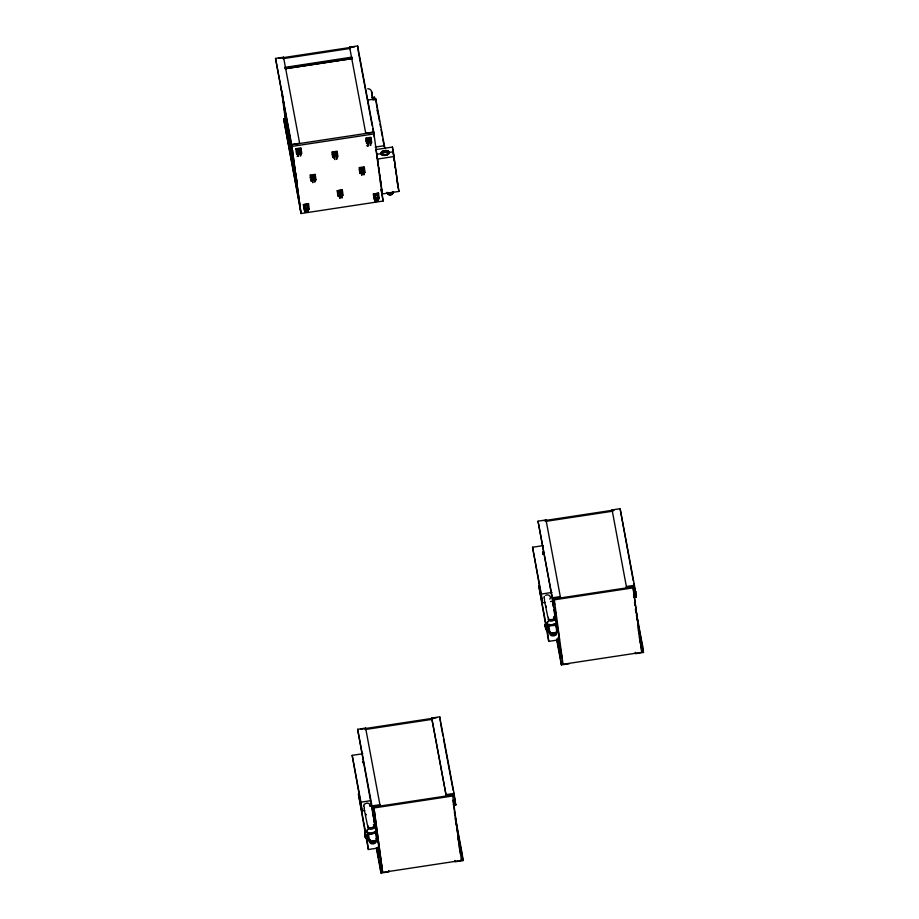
<?xml version="1.0" encoding="UTF-8"?>
<svg xmlns="http://www.w3.org/2000/svg" width="919" height="919" viewBox="0 0 919 919"><rect width="100%" height="100%" fill="white"/><g stroke="black" fill="none" stroke-linecap="round" stroke-linejoin="round"><path stroke-width="1.38" d="M307.681 208.682L308.187 211.967L307.589 208.429M368.347 144.111L367.841 140.837L368.599 145.753L368.094 142.468L368.255 143.123M370.495 142.158L370.828 143.858L369.829 138.826L370.656 145.443L370.15 142.158L370.311 142.813M296.389 149.303L296.469 148.993M297.79 154.966L297.595 152.784M300.651 148.396L300.031 148.579L300.674 148.798M297.595 152.887L297.676 154.392L296.757 149.82L300.444 149.257L300.846 154.495L299.847 149.464C299.789 156.678 302.385 152.669 300.306 152.818L300.674 156.081L300.076 152.543M308.416 209.291L308.382 208.889M310.622 175.713L310.622 175.311M315.079 179.527C314.964 180.273 315.722 178.849 315.045 179.343M332.437 152.347L333.092 152.405L332.483 152.244M336.4 151.715L336.997 151.75L336.228 151.624M336.503 157.666L336.813 159.32L335.998 152.703L336.791 157.769L336.779 156.402L337.595 156.184L336.836 156.173L337.112 157.16M337.101 157.126L336.193 152.68L336.308 156.391M337.87 190.922L337.71 191.451M341.765 190.75L342.075 190.267L341.615 190.853M342.178 195L342.316 195.896L342.569 194.897M359.857 168.292L360.041 167.947M363.958 167.338L363.487 167.361M364.429 172.29L364.073 171.945M366.382 138.321L366.497 138.275M367.589 143.169L366.727 142.996L367.554 143.042L368.071 145.661L367.106 145.811L368.071 145.593L367.163 139.228L367.922 145.684L367.324 141.273L367.749 144.398M370.69 137.976L370.208 138.195M374.297 194.334L374.148 194.173M377.606 193.702L378.295 193.702L377.663 193.989M378.961 198.343C378.467 196.689 378.214 201.847 377.801 198.067C379.053 197.574 378.295 200.101 378.168 198.194C371.678 195.196 377.479 207.774 374.676 195.115L375.584 201.548L375.113 198.09M363.579 805.883L364.28 804.194L366.922 803.034M364.487 807.755L363.591 805.526M370.001 806.296L370.127 805.595M370.116 805.952L369.518 803.964L367.772 803.091M543.968 597.752L544.576 599.383M545.656 595.34C548.057 593.582 552.227 596.592 549.815 599.154M393.539 191.703L392.93 191.772M545.059 624.943L547.483 624.277L548.287 629.435L545.852 629.687L545.059 624.828L545.415 626.838M360.834 172.6C358.938 171.681 362.316 174.392 360.478 172.071L364.165 171.508L363.579 171.715L364.119 173.358L363.327 168.326L364.119 173.358M297.262 153.507L297.836 153.197L298.181 154.897L297.182 149.866L297.94 156.322L297.4 153.921M311.484 179.86L311.61 176.195L312.196 181.25M304.476 209.75L305.349 209.084L305.694 210.784L305.131 208.728L305.453 212.209L304.855 207.797M333.069 156.896L333.988 156.437L333.528 153.082L334.114 158.137M338.617 195.517L338.433 196M375.285 198.941L375.331 199.653L374.883 198.803M314.47 174.759L315.079 174.863L314.459 175.196M304.017 205.224L304.166 204.811M308.979 208.981L308.313 209.233M371.345 142.64C370.874 141.181 370.679 144.513 371.276 142.33M544.094 597.051L544.439 596.385M546.862 628.573L547.115 627.769L548.735 641.37L559.407 639.75L558.235 631.02M333.195 156.712L333.54 156.85M333.608 157.103C332.54 155.518 338.594 155.885 336.446 156.058M311.644 180.25L311.426 179.527M308.187 204.213L308.049 204.615M378.869 198.504L378.26 199.205L377.548 194.679L378.341 199.745M366.543 836.623L366.52 835.888L366.704 836.577M364.131 171.669L364.039 172.852L364.315 172.301M374.55 198.584L374.711 199.17M342.5 195.265L342.385 195.345M545.495 626.781L547.873 626.413M365.119 834.911L367.497 834.532L367.899 837.554C364.292 840.391 363.212 830.833 367.095 832.407M275.528 58.425L283.534 57.208L299.64 143.284L291.633 144.501L275.528 58.425L292.518 151.049M349.794 48.512L349.622 47.168L357.617 45.95L373.723 132.026L383.108 201.043L301.018 213.518L291.633 144.501M278.583 58.356L354.573 46.812M282.983 58.667L350.53 48.397M284.833 67.409L351.954 57.127M284.959 68.098L352.103 57.943M371.804 97.586L374.47 97.184L374.986 99.93M367.749 100.068L375.756 98.85L384.854 148.166M300.662 211.634L283.672 119.01L285.315 118.758L297.205 182.261M282.087 92.118L287.475 131.406M287.371 131.417L287.739 132.818M373.723 132.026L365.728 133.244L349.622 47.168M291.989 146.397L374.079 133.91L373.769 132.256L291.679 144.742L301.018 213.518M295.861 148.717L300.995 147.936L301.754 153.53L296.619 154.312L295.872 148.775M366.738 139.183C377.537 138.126 360.96 137.93 367.818 142.56L368.163 144.26L367.37 139.206L367.818 142.56M297.411 152.416L296.504 151.945L297.48 151.796L297.722 154.817M367.382 141.687L366.486 141.308L367.462 141.158L367.703 143.812M297.503 151.888L296.504 151.945M367.485 141.25L366.486 141.308M367.186 142.537L370.874 141.974L370.288 142.181M298.135 154.472L297.572 153.68M300.479 153.496L300.708 153.439M367.818 143.238L367.956 142.927M370.541 143.341L370.69 142.801M297.722 154.449L297.733 153.726M298.307 154.737L297.859 151.474L298.618 156.391L297.917 154.714M368.163 144.226L367.6 142.422M297.101 156.356L297.848 155.702M367.106 145.811L367.83 145.064M332.758 157.551L332 151.957L337.147 151.233L337.882 156.712M332.896 153.059C343.292 152.382 328.198 151.107 333.482 156.586M375.182 147.086L384.521 145.673M392.447 147.063L376.032 149.556L382.488 193.92L398.915 191.428L392.447 147.063L394.32 161.032M333.965 157.115L334.206 157.413M336.618 156.609L336.848 156.678M376.916 154.289L381.867 153.542L382.005 154.725A3.32 1.918 -7.7 0 1 384.36 152.611A3.32 1.918 -7.7 0 1 388.117 153.117M388.381 152.543L393.332 151.796L398.019 186.695M377.801 159.021L394.217 156.517M310.84 180.664L310.082 175.07L315.228 174.346L315.975 179.883L310.84 180.664L315.975 179.883M359.892 173.209L359.134 167.614L364.28 166.89L365.027 172.427L359.892 173.209L365.027 172.427M310.978 176.172C321.34 175.518 306.383 174.173 311.518 179.676M360.018 168.705C370.817 167.672 354.274 167.43 361.11 172.094L361.247 173.829L360.455 168.763L361.247 173.794M314.872 180.882L314.08 175.816L314.872 180.882L314.666 175.609M312.035 180.135L312.322 180.71M314.7 179.848L314.907 179.814M361.075 172.795L361.454 173.76M363.913 173.427L363.981 172.335M337.974 196.321L337.216 190.727L342.35 189.946L343.097 195.483M342.362 190.003L337.216 190.727M339.329 196.907L338.1 191.818L341.799 191.255L342.029 198.079L341.408 191.439L341.994 196.54M339.18 195.885L339.536 196.873M341.834 195.506L342.029 195.471M303.385 204.661L308.508 203.823L303.385 204.661L304.12 210.141L309.266 209.417L308.508 203.823M373.367 194.024L378.49 193.185L373.367 194.024L374.102 199.503L379.248 198.78L378.49 193.185M374.665 198.561L374.251 195.058L377.962 194.621L378.41 197.976M304.913 208.211L304.017 207.832C306.084 206.821 305.97 214.357 304.545 211.715L305.384 211.68M374.895 197.574L373.999 197.194L374.998 197.137L375.411 199.963M304.086 208.337L305.062 208.062M374.067 197.7L375.044 197.424M308.359 210.382L307.36 205.351L307.819 208.705L308.428 208.613L307.957 205.144L304.269 205.695L305.165 210.003M374.722 198.538L375.331 198.447L375.262 200.285M304.924 209.486L305.694 210.784M308.003 209.36L308.221 209.325M375.285 199.044L375.676 200.147M378.134 199.733L378.203 198.688M305.234 210.336L304.694 205.753L305.441 210.394M375.366 199.676L374.837 197.16L375.136 198.24M375.584 201.479L374.619 201.698L375.343 200.951M538.017 521.176L546.024 519.959L560.544 597.924L560.36 596.58L552.353 597.798L538.017 521.176L557.465 626.896M612.284 511.263L612.1 509.919L620.107 508.701L634.443 585.311L635.328 591.859L633.685 592.112M543.887 520.682L614.248 509.988M545.472 521.418L613.019 511.148M545.162 602.382L542.486 602.784L532.549 547.242L543.221 545.61M532.549 547.242L541.314 594.053L551.986 592.433M634.443 585.311L626.436 586.529L626.62 587.873L612.1 509.919M563.014 664.276L554.18 598.889L632.984 586.908L641.83 652.295L563.014 664.276L562.842 663.334M633.157 587.85L554.352 599.831L554.18 598.889M550.492 601.566L553.158 601.164M635.523 591.101L636.339 596.902L635.523 591.101L635.638 591.698M554.881 604.093L553.238 604.334L552.353 597.798M633.765 595.684L636.086 595.328M633.903 596.442C636.97 598.143 636.063 594.984 636.258 596.431M634.076 596.741L636.27 596.408M634.144 597.166L636.339 596.833M549.907 633.34L557.029 632.261L555.742 623.3A5.491 3.182 -7.7 0 1 548.609 624.392L548.93 626.126L556.064 625.023L557.052 632.41L549.93 633.49L549.608 631.778A5.491 3.182 -7.7 0 0 550.159 631.927M547.563 632.64L550.228 632.238M556.845 638.877L560.498 658.383L562.141 658.13L558.235 637.235M635.282 652.318L635.466 653.662L643.472 652.444L642.588 645.896L640.945 646.149L639.119 636.396M556.684 639.854L561.383 664.919L569.378 663.702M357.629 729.307L365.636 728.089L380.156 806.043L379.972 804.699L371.977 805.917L357.629 729.307L379.03 847.881L368.358 849.501L366.038 837.106M431.723 718.049L446.243 796.003L431.723 718.049L439.73 716.831L454.066 793.442L454.939 799.989L453.297 800.242M360.685 729.238L436.674 717.693M365.084 729.548L432.631 719.278M364.774 810.501L362.109 810.914L352.172 755.361L362.844 753.741M352.172 755.361L360.937 802.184L370.277 800.759M446.06 794.659L454.066 793.442M373.792 807.02L452.596 795.038L452.78 795.98L373.976 807.962L373.792 807.02L382.637 872.407L461.441 860.425L452.596 795.038M454.537 799.381L455.767 805.147L454.951 799.312M374.493 812.212L372.85 812.465L371.977 805.917M453.331 804.665C456.72 805.17 456.238 803.252 453.492 805.021L455.686 804.619M453.572 805.377L455.755 805.044M375.354 831.431L375.676 833.177L375.354 831.431A5.491 3.182 -7.7 0 1 368.232 832.511L368.553 834.257L375.676 833.142L376.664 840.529L369.541 841.62L369.208 839.817A5.491 3.182 -7.7 0 0 369.783 840.046M366.67 838.013L367.186 840.77L369.852 840.368M369.518 841.471L376.641 840.391M376.733 848.398L380.121 866.502L381.764 866.261L378.111 846.755M454.905 860.448L455.089 861.792L463.084 860.575L462.211 854.027L460.568 854.279L459.006 845.917M376.308 847.973L380.994 873.05L389.001 871.832L388.817 870.488M367.772 88.741C373.539 88.534 371.621 97.334 373.229 100.297M365.567 837.887L364.843 832.752L365.038 834.957M308.405 209.13L308.279 209.842L308.175 209.141M386.669 192.416L388.3 194.288A4.974 0.77 76 0 0 388.955 193.139L388.909 192.703M387.462 193.576L387.634 193.898A4.354 0.666 76 0 0 388.209 192.875L388.163 192.496M386.968 193.047L387.496 193.679L387.6 192.496M545.783 629.561L545.22 624.621L545.622 626.758M544.404 600.348L547.816 616.994M364.027 808.467L367.439 825.124M388.289 152.209L388.427 152.692A3.32 1.918 -7.7 0 1 383.556 154.886A3.32 1.918 -7.7 0 1 383.395 151.543A3.32 1.918 -7.7 0 1 388.427 152.692M286.889 127.569L286.843 127.132M370.162 142.181L370.288 142.962M367.703 143.019L367.864 143.64L367.554 143.031M339.444 196.333L339.329 195.575L339.444 196.367M312.345 179.481L312.839 182.743L312.092 177.827L312.173 178.665M305.395 210.244L305.315 210.106M365.394 837.646L364.682 833.073M341.857 194.794L342.201 196.505M314.735 179.148L315.079 180.848M307.819 208.705L308.164 210.417M378.1 842.436L377.916 840.483M314.757 181.836C315.217 183.915 314.172 177.356 314.539 179.952M633.237 580.716L620.107 508.701M633.765 583.508L635.328 591.859M633.582 592.192L634.363 596.385M633.593 593.594L634.121 596.385M634.512 602.715L635.029 605.506M635.557 608.286L642.588 645.896M635.385 609.263L635.914 612.043M636.43 614.834L643.472 652.444M638.131 627.654L639.681 635.982M638.257 629.814L638.762 632.548M641.83 652.295L632.984 586.908M552.71 603.944L553.227 606.701M553.743 609.458L556.064 621.853M557.351 628.734L557.867 631.491M558.637 635.615L559.407 639.75M557.052 632.41L556.719 630.606A5.491 3.182 -7.7 0 1 556.259 630.997M558.224 638.303L561.095 653.627M546.277 625.759L538.798 585.828L545.645 624.851M546.162 627.597L548.735 641.37M397.364 183.157L398.915 191.428M377.181 108.947L379.501 121.342M380.018 124.099L380.535 126.856M381.052 129.602L382.338 136.494M382.855 139.251L384.142 146.132M358.766 53.911L372.229 125.869M372.758 128.694L374.343 137.161M381.603 189.199L382.488 193.92M381.339 189.785L381.867 192.611M380.903 189.28L381.431 192.094M381.959 194.92L382.752 199.147M382.798 199.389L383.108 201.043M371.724 142.836L370.977 137.299L365.842 138.08L366.589 143.617M342.27 194.736L338.583 195.299M440.603 723.368L442.947 735.912M443.475 738.692L453.113 790.237M453.641 793.028L454.939 799.989M452.952 800.311L459.155 844.791M454.388 812.235L454.905 815.027M455.433 817.807L462.211 854.027M455.261 818.783L463.084 860.575M458.076 838.679L458.891 843.424M461.269 859.483L461.441 860.425M300.444 149.257L296.757 149.82M300.915 152.726L297.228 153.289M308.428 208.613L304.74 209.176M285.843 123.02L286.016 123.962M286.59 126.673L294.551 169.188M283.672 119.01L299.778 205.086M372.586 813.453L373.103 816.198M373.619 818.955L375.676 829.972M377.227 838.231L377.996 842.367M376.664 840.529L376.342 838.817M378.111 847.823L379.926 857.576M380.455 860.368L380.971 863.148M365.636 832.511L358.421 793.947L365.268 832.97M377.916 841.459L378.042 842.16M370.116 141.606L369.92 140.561L369.989 141.365M377.629 197.482L377.433 196.448L377.502 197.252M336.274 155.483L336.055 154.403L336.147 155.242M341.489 194.242L341.271 193.174L341.351 194.012M339.433 194.564L339.214 193.484L339.973 198.401L339.433 194.564A1.666 1.356 -10.6 0 1 338.893 192.45A1.666 1.356 -10.6 0 1 341.512 192.335A1.666 1.356 -10.6 0 1 340.777 194.449M314.355 178.596L314.16 177.551L314.298 178.895M300.134 152.244L299.939 151.198L300.008 152.003M307.647 208.131L307.451 207.085L307.52 207.889M375.526 199.09L374.883 195.092L375.331 198.447M363.752 172.267L363.832 172.887L363.12 168.361L363.947 174.978L363.189 170.061L363.269 170.9M336.48 157.287L336.32 156.058L336.388 156.667M334.436 157.608L334.757 159.63L334.011 154.714L334.505 157.976L334.344 157.344M542.647 551.986L542.796 552.859M557.787 629.124L557.936 629.974M542.692 552.262L542.83 553.123M286.9 127.672L286.831 127.121M377.801 840.736L377.939 841.586M377.985 198.722L377.341 194.713L378.168 201.33L377.72 198.067M361.282 172.761L360.662 168.74L361.11 172.094M339.398 195.85L338.743 191.853L339.191 195.207M314.677 181.353L314.39 179.504M298.043 153.841L297.388 149.843L297.836 153.197M305.522 209.75L304.901 205.73L305.349 209.084M341.661 195.862L341.776 196.448L341.684 195.448M339.616 196.172C339.95 198.033 339.203 193.541 339.616 195.919M297.802 154.093L297.836 154.518M292.15 155.541L292.162 155.713M542.773 552.721L542.934 553.709M555.581 612.651C554.95 609.044 556.156 616.913 555.639 613.019M557.913 629.848L558.189 631.652M542.807 552.985L542.968 553.939M375.205 821.264C375.837 824.871 374.63 817.002 375.147 820.885M377.663 839.92L377.824 840.862M314.505 179.998L314.643 180.79L314.436 179.584M298.261 153.91C298.273 153.255 298.193 154.966 298.009 153.864M362.523 761.702L362.695 762.747M558.04 630.664L558.074 631.916M377.652 838.794L377.812 839.771M377.537 839.058L377.686 840.046M557.799 630.089L557.948 631.054M542.692 553.238L542.819 554.077M375.228 199.136L375.147 198.538M377.789 839.644L377.939 840.609M377.41 838.22L377.56 839.185M542.612 552.652L542.738 553.491M557.695 629.331L557.822 630.216M546.024 519.959L546.196 521.303M555.742 623.3L555.754 623.392A5.491 3.182 -7.7 0 1 548.62 624.472L548.609 624.392M560.498 658.383L561.383 664.919M548.93 626.103L549.93 633.49M541.314 594.053L542.486 602.784M394.699 163.823L395.262 168.005M395.641 170.796L396.009 173.588M396.571 177.781L397.134 181.973M375.756 98.85L376.928 107.569M377.261 110.073L377.594 112.566M374.47 97.184L374.803 99.677M371.701 92.911L372.402 98.161M377.847 161.273L378.41 165.454M378.789 168.246L379.168 171.049M379.731 175.23L381.04 185.006M376.779 155.15L377.158 157.942M377.525 160.733L378.088 164.915M378.467 167.706L379.03 171.899M379.409 174.69L379.972 178.883M380.351 181.675L380.719 184.466M370.426 138.62L370.897 142.089M357.617 45.95L358.502 52.498M439.73 716.831L440.431 722.07M363.717 168.154L364.188 171.623M336.584 152.497L337.055 155.966M283.534 57.208L283.718 58.552M282.19 92.095L282.547 94.933M282.949 97.713L287.636 132.841M281.122 87.523L285.269 118.815M365.636 728.089L365.819 729.433M373.976 807.962L382.637 872.407M380.121 866.502L380.994 873.05M368.553 834.234L369.541 841.62M367.186 840.77L368.358 849.501M360.937 802.184L362.109 810.914M557.638 628.826L557.718 629.458M392.804 191.772L392.85 192.209A5.032 0.77 76 0 1 392.183 193.381M392.183 192.186L392.241 192.657A5.457 0.839 76 0 1 391.839 194.368M391.437 192.508L391.494 192.99A5.675 0.873 76 0 1 390.747 194.311M390.598 192.703L390.655 193.197A5.652 0.873 76 0 1 389.909 194.506M389.736 192.772L389.794 193.243A5.422 0.839 76 0 1 389.07 194.506M371.621 92.291L371.552 91.67L371.575 92.428M378.1 841.873L378.168 842.459M393.286 191.669A4.434 0.678 76 0 1 392.838 192.921M298.158 152.497A1.666 1.356 -10.6 0 1 297.446 150.544A1.666 1.356 -10.6 0 1 299.962 150.165A1.666 1.356 -10.6 0 1 299.801 152.255M306.509 208.383A1.666 1.356 -10.6 0 1 304.717 206.809A1.666 1.356 -10.6 0 1 307.245 205.845A1.666 1.356 -10.6 0 1 307.302 208.073M368.99 141.917A1.666 1.356 -10.6 0 1 367.198 140.354A1.666 1.356 -10.6 0 1 369.725 139.389A1.666 1.356 -10.6 0 1 369.783 141.618M376.503 197.803A1.666 1.356 -10.6 0 1 374.711 196.241A1.666 1.356 -10.6 0 1 377.238 195.276A1.666 1.356 -10.6 0 1 377.295 197.493M361.42 171.336A1.666 1.356 -10.6 0 1 360.799 169.28A1.666 1.356 -10.6 0 1 363.419 169.165A1.666 1.356 -10.6 0 1 362.683 171.279M312.368 178.791A1.666 1.356 -10.6 0 1 311.667 176.839A1.666 1.356 -10.6 0 1 314.183 176.448A1.666 1.356 -10.6 0 1 314.011 178.539M335.148 155.793A1.666 1.356 -10.6 0 1 333.356 154.231A1.666 1.356 -10.6 0 1 335.883 153.266A1.666 1.356 -10.6 0 1 335.94 155.495M553.789 616.546A3.113 1.804 -7.7 0 1 551.618 619.613A3.113 1.804 -7.7 0 1 548.448 617.361M556.535 632.984A3.32 1.918 -7.7 0 1 552.939 635.914A3.32 1.918 -7.7 0 1 550.872 632.961M553.537 617.488A3.32 1.918 -7.7 0 1 552.652 620.876A3.32 1.918 -7.7 0 1 548.206 619.176M556.558 632.111A3.32 1.918 -7.7 0 1 553.192 634.547A3.32 1.918 -7.7 0 1 550.01 632.605M555.065 620.336A4.986 2.883 -7.7 0 1 555.823 624.357M554.881 624.954A4.986 2.883 -7.7 0 1 553.743 625.425M548.85 625.414A4.986 2.883 -7.7 0 1 548.103 621.393M557.799 627.976A5.112 2.964 -7.7 0 1 556.707 630.262M549.562 631.353A5.112 2.964 -7.7 0 1 547.724 628.734M555.087 620.509A4.986 2.883 -7.7 0 1 555.846 624.518M554.904 625.127A4.986 2.883 -7.7 0 1 553.766 625.586M548.873 625.575A4.986 2.883 -7.7 0 1 548.126 621.566M373.401 824.676A3.113 1.804 -7.7 0 1 371.23 827.743A3.113 1.804 -7.7 0 1 368.071 825.492M375.009 840.494A3.113 1.804 -7.7 0 1 374.182 843.665A3.113 1.804 -7.7 0 1 370.012 842.068M373.746 825.928A3.32 1.918 -7.7 0 1 371.437 829.202A3.32 1.918 -7.7 0 1 368.059 826.801M376.17 840.242A3.32 1.918 -7.7 0 1 372.379 842.689A3.32 1.918 -7.7 0 1 369.863 840.219M375.572 828.938A4.986 2.883 -7.7 0 1 375.434 832.476M372.103 833.843A4.986 2.883 -7.7 0 1 367.232 832.775A4.986 2.883 -7.7 0 1 367.715 829.524M376.388 834.98A4.986 2.883 -7.7 0 1 376.25 838.519M370.391 839.874A4.986 2.883 -7.7 0 1 367.462 837.795M375.595 829.099A4.986 2.883 -7.7 0 1 375.457 832.648M368.496 833.705A4.986 2.883 -7.7 0 1 367.738 829.696M300.168 152.795L300.421 154.438L300.18 152.818M305.625 208.992L306.13 212.278L305.395 207.395L305.878 210.635L305.625 208.992M361.385 172.002L361.891 175.288L361.133 170.371L361.638 173.645L361.397 172.025M363.442 171.692L363.694 173.335L363.464 171.796M375.607 198.355L375.848 199.974L375.354 196.723L376.112 201.64L375.607 198.355M377.663 198.044L377.916 199.687L377.675 198.067M338.927 195.609L339.042 196.436L338.927 195.609M311.794 180.009L311.909 180.779L311.794 180.101M333.7 156.942L333.827 157.666L333.723 156.988M352.218 58.54L285.085 68.753L352.23 58.632M546.288 606.781L546.047 605.977L546.231 606.77M365.9 814.912L365.67 814.096L365.854 814.9M287.544 130.912L287.658 131.693L287.544 130.912M370.633 142.56L370.748 143.318L370.644 142.617M382.522 155.15A4.158 2.401 -7.7 0 0 389.185 153.036A4.158 2.401 -7.7 0 0 383.625 150.911A4.158 2.401 -7.7 0 0 382.522 155.15M382.499 154.978A4.158 2.401 -7.7 0 0 389.162 152.876A4.158 2.401 -7.7 0 0 383.602 150.739A4.158 2.401 -7.7 0 0 382.499 154.978M383.016 154.553A3.32 1.918 -7.7 0 0 388.346 152.876A3.32 1.918 -7.7 0 0 383.901 151.164A3.32 1.918 -7.7 0 0 383.016 154.553"/></g></svg>
